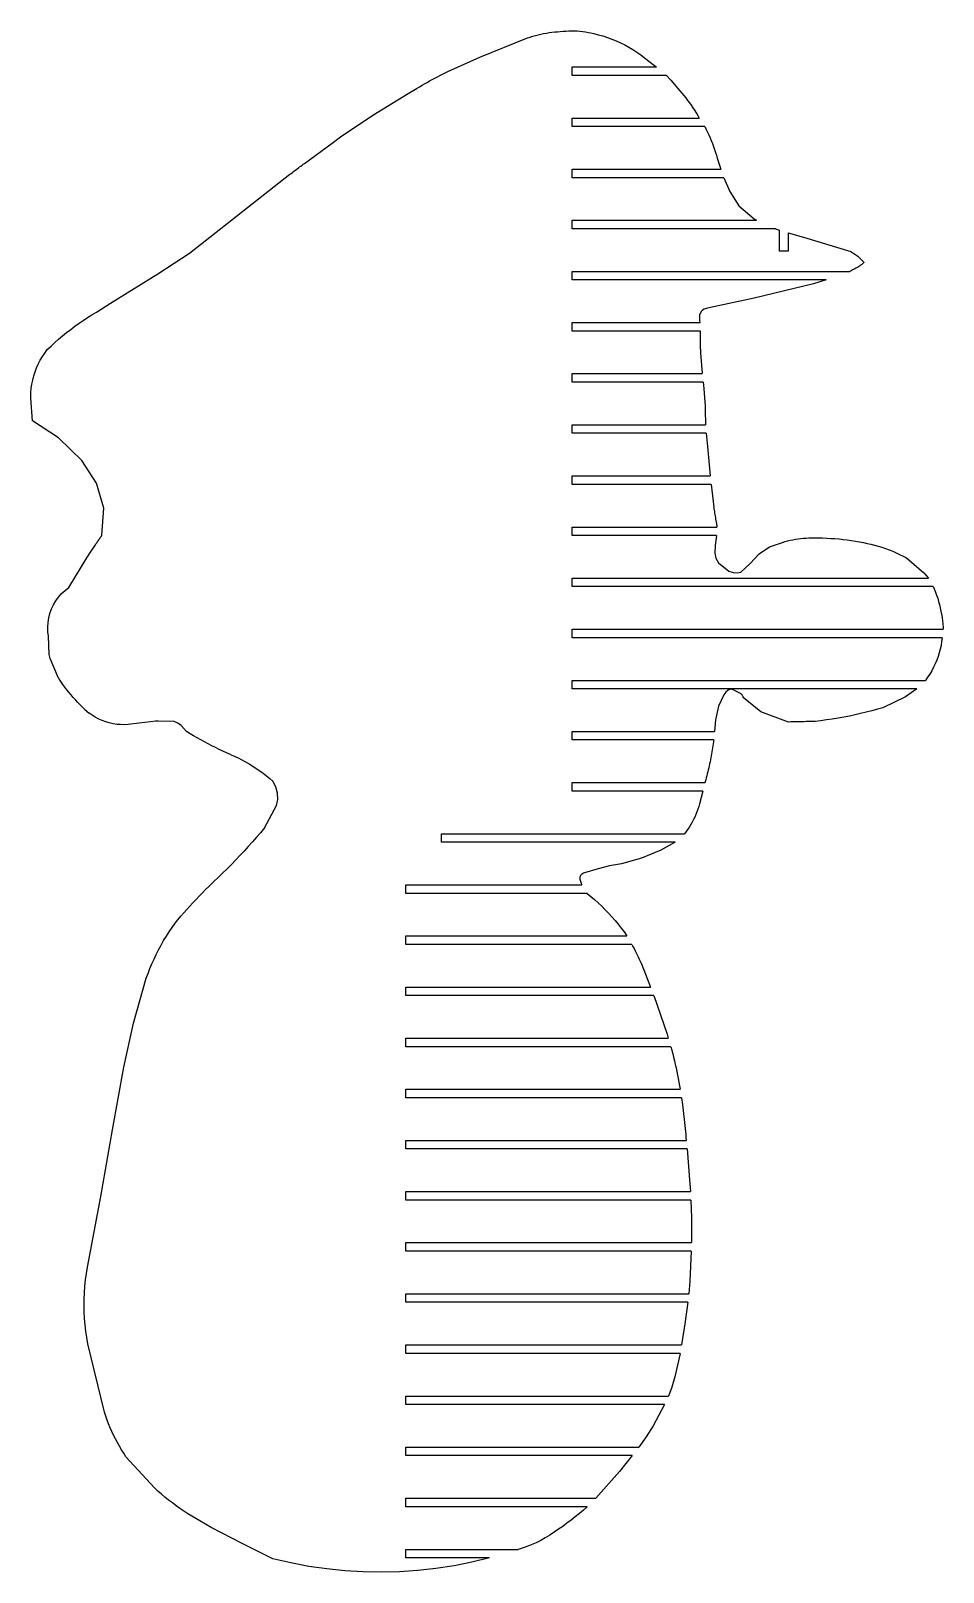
# Model space of a CAD drawing. Extents: x -170 to 170, y -270 to 270.
# Drawn here: x -53.2 to -13.1, y -233.3 to -165.5 of the extents above; entities that cross this region are included whole.
import ezdxf

# ---------------------------------------------------------------- set-up
doc = ezdxf.new("R2010")
doc.units = 0
doc.header["$MEASUREMENT"] = 0
doc.layers.get('0').update_dxf_attribs({"linetype": 'CONTINUOUS'})

msp = doc.modelspace()

# ---------------------------------------------------------------- linework, layer by layer
for p, q in [((-29.914, -165.536), (-29.791, -165.522)), ((-29.791, -165.522), (-29.668, -165.512)), ((-29.668, -165.512), (-29.545, -165.506)), ((-29.545, -165.506), (-29.421, -165.504)), ((-29.421, -165.504), (-29.298, -165.505)), ((-29.298, -165.505), (-29.174, -165.511)), ((-29.174, -165.511), (-29.051, -165.52)), ((-29.051, -165.52), (-28.928, -165.534)), ((-28.928, -165.534), (-28.806, -165.551)), ((-33.458, -166.661), (-31.36, -165.817)), ((-31.36, -165.817), (-31.244, -165.778)), ((-31.244, -165.778), (-31.126, -165.742)), ((-31.126, -165.742), (-31.007, -165.708)), ((-31.007, -165.708), (-30.888, -165.678)), ((-30.888, -165.678), (-30.768, -165.65)), ((-30.768, -165.65), (-30.647, -165.625)), ((-30.647, -165.625), (-30.526, -165.603)), ((-30.526, -165.603), (-30.404, -165.584)), ((-30.404, -165.584), (-30.282, -165.568)), ((-30.282, -165.568), (-30.16, -165.554)), ((-30.16, -165.554), (-30.037, -165.544)), ((-30.037, -165.544), (-29.914, -165.536)), ((-28.806, -165.551), (-28.684, -165.572)), ((-28.684, -165.572), (-28.563, -165.597)), ((-28.563, -165.597), (-28.443, -165.626)), ((-28.443, -165.626), (-28.241, -165.674)), ((-28.241, -165.674), (-28.041, -165.73)), ((-28.041, -165.73), (-27.843, -165.793)), ((-27.843, -165.793), (-27.648, -165.864)), ((-27.648, -165.864), (-27.455, -165.943)), ((-27.455, -165.943), (-27.266, -166.028)), ((-27.266, -166.028), (-27.08, -166.121)), ((-27.08, -166.121), (-26.898, -166.221)), ((-34.866, -167.3), (-33.458, -166.661)), ((-26.898, -166.221), (-26.719, -166.328)), ((-26.719, -166.328), (-26.545, -166.442)), ((-26.545, -166.442), (-26.376, -166.562)), ((-26.376, -166.562), (-26.211, -166.689)), ((-26.211, -166.689), (-25.761, -167.028)), ((-35.439, -167.588), (-35.325, -167.528)), ((-35.325, -167.528), (-35.211, -167.47)), ((-35.211, -167.47), (-35.097, -167.412)), ((-35.097, -167.412), (-34.982, -167.356)), ((-34.982, -167.356), (-34.866, -167.3)), ((-29.394, -167.468), (-29.394, -167.093)), ((-29.394, -167.093), (-25.681, -167.093)), ((-25.242, -167.468), (-29.394, -167.468)), ((-25.761, -167.028), (-25.681, -167.093)), ((-25.242, -167.468), (-25.05, -167.677)), ((-36.608, -168.255), (-36.219, -168.03)), ((-36.219, -168.03), (-36.109, -167.964)), ((-36.109, -167.964), (-35.998, -167.899)), ((-35.998, -167.899), (-35.887, -167.835)), ((-35.887, -167.835), (-35.776, -167.772)), ((-35.776, -167.772), (-35.664, -167.71)), ((-35.664, -167.71), (-35.551, -167.648)), ((-35.551, -167.648), (-35.439, -167.588)), ((-25.05, -167.677), (-24.736, -168.046)), ((-24.736, -168.046), (-24.648, -168.147)), ((-24.648, -168.147), (-24.562, -168.249)), ((-24.562, -168.249), (-24.478, -168.353)), ((-38.163, -169.214), (-36.608, -168.255)), ((-24.478, -168.353), (-24.395, -168.458)), ((-24.395, -168.458), (-24.314, -168.564)), ((-24.314, -168.564), (-24.235, -168.671)), ((-24.235, -168.671), (-24.158, -168.78)), ((-24.158, -168.78), (-24.082, -168.891)), ((-24.082, -168.891), (-24.009, -169.002)), ((-39.587, -170.171), (-38.163, -169.214)), ((-29.394, -169.718), (-29.394, -169.343)), ((-29.394, -169.343), (-23.798, -169.343)), ((-24.009, -169.002), (-23.937, -169.114)), ((-23.937, -169.114), (-23.867, -169.228)), ((-23.867, -169.228), (-23.798, -169.343)), ((-39.899, -170.398), (-39.587, -170.171)), ((-23.554, -169.718), (-29.394, -169.718)), ((-23.554, -169.718), (-23.493, -169.84)), ((-23.493, -169.84), (-23.434, -169.963)), ((-23.434, -169.963), (-23.377, -170.087)), ((-23.377, -170.087), (-23.323, -170.212)), ((-23.323, -170.212), (-23.27, -170.338)), ((-41.171, -171.34), (-39.899, -170.398)), ((-23.27, -170.338), (-23.221, -170.465)), ((-23.221, -170.465), (-23.173, -170.593)), ((-23.173, -170.593), (-23.128, -170.722)), ((-23.128, -170.722), (-23.085, -170.852)), ((-23.085, -170.852), (-23.045, -170.982)), ((-41.599, -171.657), (-41.546, -171.617)), ((-41.546, -171.617), (-41.493, -171.577)), ((-41.493, -171.577), (-41.439, -171.537)), ((-41.439, -171.537), (-41.386, -171.497)), ((-41.386, -171.497), (-41.333, -171.458)), ((-41.333, -171.458), (-41.279, -171.418)), ((-41.279, -171.418), (-41.225, -171.379)), ((-41.225, -171.379), (-41.171, -171.34)), ((-29.394, -171.968), (-29.394, -171.593)), ((-29.394, -171.593), (-22.852, -171.593)), ((-23.045, -170.982), (-23.007, -171.113)), ((-23.007, -171.113), (-22.971, -171.245)), ((-22.971, -171.245), (-22.852, -171.593)), ((-46.237, -175.286), (-41.81, -171.819)), ((-41.81, -171.819), (-41.757, -171.779)), ((-41.757, -171.779), (-41.705, -171.738)), ((-41.705, -171.738), (-41.652, -171.697)), ((-41.652, -171.697), (-41.599, -171.657)), ((-22.719, -171.968), (-29.394, -171.968)), ((-22.719, -171.968), (-22.459, -172.57)), ((-22.459, -172.57), (-22.055, -173.206)), ((-22.055, -173.206), (-21.378, -173.779)), ((-29.394, -174.218), (-29.394, -173.843)), ((-29.394, -173.843), (-21.279, -173.843)), ((-20.45, -174.218), (-29.394, -174.218)), ((-21.378, -173.779), (-21.279, -173.843)), ((-20.45, -174.218), (-20.261, -174.281)), ((-20.261, -175.209), (-20.261, -174.281)), ((-19.886, -174.397), (-19.886, -175.209)), ((-19.886, -174.397), (-19.212, -174.586)), ((-19.212, -174.586), (-17.131, -175.211)), ((-46.906, -175.736), (-46.237, -175.286)), ((-19.886, -175.209), (-20.261, -175.209)), ((-17.131, -175.211), (-16.814, -175.427)), ((-16.814, -175.427), (-16.555, -175.689)), ((-16.551, -175.708), (-16.599, -175.747)), ((-16.555, -175.689), (-16.552, -175.699)), ((-16.552, -175.699), (-16.551, -175.708)), ((-49.705, -177.488), (-47.628, -176.193)), ((-47.628, -176.193), (-46.906, -175.736)), ((-29.394, -176.093), (-17.173, -176.093)), ((-29.394, -176.468), (-29.394, -176.093)), ((-17.118, -176.068), (-17.173, -176.093)), ((-17.063, -176.041), (-17.118, -176.068)), ((-17.008, -176.013), (-17.063, -176.041)), ((-16.955, -175.984), (-17.008, -176.013)), ((-16.901, -175.953), (-16.955, -175.984)), ((-16.849, -175.922), (-16.901, -175.953)), ((-16.797, -175.889), (-16.849, -175.922)), ((-16.747, -175.855), (-16.797, -175.889)), ((-16.696, -175.82), (-16.747, -175.855)), ((-16.647, -175.784), (-16.696, -175.82)), ((-16.599, -175.747), (-16.647, -175.784)), ((-18.208, -176.468), (-29.394, -176.468)), ((-18.766, -176.638), (-21.389, -177.272)), ((-18.208, -176.468), (-18.766, -176.638)), ((-50.329, -177.886), (-49.705, -177.488)), ((-23.435, -177.712), (-23.579, -177.76)), ((-23.298, -177.681), (-23.435, -177.712)), ((-22.692, -177.556), (-23.298, -177.681)), ((-21.389, -177.272), (-22.692, -177.556)), ((-51.28, -178.507), (-51.095, -178.375)), ((-51.095, -178.375), (-50.908, -178.247)), ((-50.908, -178.247), (-50.718, -178.123)), ((-50.718, -178.123), (-50.525, -178.002)), ((-50.525, -178.002), (-50.329, -177.886)), ((-29.394, -178.718), (-29.394, -178.343)), ((-29.394, -178.343), (-23.755, -178.343)), ((-23.778, -178.103), (-23.777, -178.072)), ((-23.778, -178.133), (-23.778, -178.103)), ((-23.777, -178.163), (-23.778, -178.133)), ((-23.777, -178.072), (-23.776, -178.042)), ((-23.776, -178.193), (-23.777, -178.163)), ((-23.776, -178.042), (-23.774, -178.012)), ((-23.773, -178.223), (-23.776, -178.193)), ((-23.774, -178.012), (-23.77, -177.982)), ((-23.77, -178.254), (-23.773, -178.223)), ((-23.702, -177.848), (-23.77, -177.982)), ((-23.766, -178.284), (-23.77, -178.254)), ((-23.761, -178.313), (-23.766, -178.284)), ((-23.755, -178.343), (-23.761, -178.313)), ((-23.649, -177.8), (-23.702, -177.848)), ((-23.579, -177.76), (-23.649, -177.8)), ((-52.161, -179.225), (-51.991, -179.074)), ((-51.991, -179.074), (-51.818, -178.927)), ((-51.818, -178.927), (-51.642, -178.783)), ((-51.642, -178.783), (-51.462, -178.644)), ((-51.462, -178.644), (-51.28, -178.507)), ((-23.742, -178.718), (-29.394, -178.718)), ((-23.743, -178.784), (-23.742, -178.718)), ((-23.743, -178.85), (-23.743, -178.784)), ((-23.743, -178.916), (-23.743, -178.85)), ((-23.743, -178.982), (-23.743, -178.916)), ((-23.743, -179.049), (-23.743, -178.982)), ((-23.743, -179.115), (-23.743, -179.049)), ((-52.707, -179.843), (-52.603, -179.687)), ((-52.603, -179.687), (-52.491, -179.537)), ((-52.491, -179.537), (-52.328, -179.38)), ((-52.328, -179.38), (-52.161, -179.225)), ((-23.743, -179.181), (-23.743, -179.115)), ((-23.742, -179.247), (-23.743, -179.181)), ((-23.742, -179.313), (-23.742, -179.247)), ((-23.742, -179.379), (-23.742, -179.313)), ((-23.741, -179.445), (-23.742, -179.379)), ((-23.74, -179.511), (-23.741, -179.445)), ((-23.74, -179.511), (-23.739, -179.671)), ((-23.739, -179.671), (-23.667, -180.593)), ((-53.029, -180.516), (-52.963, -180.341)), ((-52.963, -180.341), (-52.887, -180.17)), ((-52.887, -180.17), (-52.801, -180.004)), ((-52.801, -180.004), (-52.707, -179.843)), ((-53.194, -181.244), (-53.168, -181.059)), ((-53.168, -181.059), (-53.132, -180.875)), ((-53.132, -180.875), (-53.086, -180.694)), ((-53.086, -180.694), (-53.029, -180.516)), ((-29.394, -180.593), (-23.667, -180.593)), ((-29.394, -180.968), (-29.394, -180.593)), ((-23.62, -180.968), (-29.394, -180.968)), ((-23.62, -180.968), (-23.606, -181.081)), ((-23.606, -181.081), (-23.535, -182.006)), ((-53.216, -181.671), (-53.214, -181.617)), ((-53.14, -182.677), (-53.216, -181.671)), ((-53.214, -181.617), (-53.209, -181.43)), ((-53.209, -181.43), (-53.194, -181.244)), ((-23.535, -182.006), (-23.534, -182.242)), ((-23.534, -182.242), (-23.522, -182.769)), ((-51.993, -183.424), (-53.14, -182.677)), ((-29.394, -183.218), (-29.394, -182.843)), ((-29.394, -182.843), (-23.52, -182.843)), ((-23.522, -182.769), (-23.52, -182.843)), ((-50.972, -184.416), (-51.993, -183.424)), ((-23.498, -183.218), (-29.394, -183.218)), ((-23.498, -183.218), (-23.438, -183.805)), ((-23.438, -183.805), (-23.313, -185.093)), ((-50.33, -185.413), (-50.972, -184.416)), ((-29.394, -185.093), (-23.313, -185.093)), ((-29.394, -185.468), (-29.394, -185.093)), ((-50, -186.521), (-50.33, -185.413)), ((-23.274, -185.468), (-29.394, -185.468)), ((-23.274, -185.468), (-23.15, -186.469)), ((-50.085, -187.708), (-50, -186.521)), ((-23.139, -186.535), (-23.15, -186.469)), ((-23.129, -186.601), (-23.139, -186.535)), ((-23.118, -186.667), (-23.129, -186.601)), ((-23.108, -186.734), (-23.118, -186.667)), ((-23.097, -186.8), (-23.108, -186.734)), ((-23.086, -186.866), (-23.097, -186.8)), ((-23.075, -186.932), (-23.086, -186.866)), ((-23.064, -186.998), (-23.075, -186.932)), ((-23.053, -187.065), (-23.064, -186.998)), ((-23.042, -187.131), (-23.053, -187.065)), ((-23.03, -187.197), (-23.042, -187.131)), ((-23.019, -187.263), (-23.03, -187.197)), ((-50.253, -187.95), (-50.229, -187.915)), ((-50.229, -187.915), (-50.205, -187.881)), ((-50.205, -187.881), (-50.181, -187.846)), ((-50.181, -187.846), (-50.157, -187.811)), ((-50.157, -187.811), (-50.133, -187.777)), ((-50.133, -187.777), (-50.109, -187.742)), ((-50.109, -187.742), (-50.085, -187.708)), ((-29.394, -187.718), (-29.394, -187.343)), ((-29.394, -187.343), (-23.02, -187.343)), ((-23.041, -187.718), (-29.394, -187.718)), ((-23.041, -187.718), (-23.092, -188.156)), ((-23.019, -187.263), (-23.02, -187.343)), ((-19.794, -187.929), (-19.677, -187.905)), ((-19.677, -187.905), (-19.561, -187.884)), ((-19.561, -187.884), (-19.443, -187.866)), ((-19.443, -187.866), (-19.326, -187.851)), ((-19.326, -187.851), (-19.208, -187.839)), ((-19.208, -187.839), (-19.089, -187.829)), ((-19.089, -187.829), (-18.971, -187.823)), ((-18.971, -187.823), (-18.852, -187.82)), ((-18.852, -187.82), (-18.734, -187.82)), ((-18.734, -187.82), (-18.552, -187.821)), ((-18.552, -187.821), (-18.371, -187.825)), ((-18.371, -187.825), (-18.19, -187.832)), ((-18.19, -187.832), (-18.009, -187.842)), ((-18.009, -187.842), (-17.828, -187.855)), ((-17.828, -187.855), (-17.647, -187.871)), ((-17.647, -187.871), (-17.467, -187.89)), ((-17.467, -187.89), (-17.287, -187.912)), ((-17.287, -187.912), (-17.107, -187.937)), ((-50.755, -188.699), (-50.566, -188.41)), ((-50.566, -188.41), (-50.371, -188.124)), ((-50.371, -188.124), (-50.348, -188.089)), ((-50.348, -188.089), (-50.324, -188.054)), ((-50.324, -188.054), (-50.301, -188.02)), ((-50.301, -188.02), (-50.277, -187.985)), ((-50.277, -187.985), (-50.253, -187.95)), ((-23.092, -188.156), (-23.108, -188.5)), ((-23.108, -188.5), (-23.062, -188.71)), ((-21.556, -188.944), (-21.159, -188.53)), ((-21.159, -188.53), (-20.712, -188.222)), ((-20.712, -188.222), (-20.138, -188.019)), ((-20.138, -188.019), (-20.024, -187.987)), ((-20.024, -187.987), (-19.909, -187.957)), ((-19.909, -187.957), (-19.794, -187.929)), ((-17.107, -187.937), (-16.928, -187.965)), ((-16.928, -187.965), (-16.749, -187.996)), ((-16.749, -187.996), (-16.571, -188.03)), ((-16.571, -188.03), (-16.406, -188.063)), ((-16.406, -188.063), (-16.242, -188.1)), ((-16.242, -188.1), (-16.08, -188.141)), ((-16.08, -188.141), (-15.918, -188.187)), ((-15.918, -188.187), (-15.758, -188.237)), ((-15.758, -188.237), (-15.599, -188.292)), ((-15.599, -188.292), (-15.442, -188.35)), ((-15.442, -188.35), (-15.286, -188.413)), ((-15.286, -188.413), (-15.133, -188.481)), ((-15.133, -188.481), (-14.981, -188.552)), ((-14.981, -188.552), (-14.831, -188.627)), ((-51.549, -190.009), (-50.755, -188.699)), ((-23.062, -188.71), (-22.946, -188.913)), ((-22.946, -188.913), (-22.49, -189.28)), ((-22.49, -189.28), (-22.309, -189.348)), ((-21.969, -189.324), (-21.556, -188.944)), ((-14.831, -188.627), (-14.683, -188.707)), ((-14.683, -188.707), (-13.92, -189.36)), ((-29.394, -189.593), (-13.716, -189.593)), ((-29.394, -189.968), (-29.394, -189.593)), ((-22.309, -189.348), (-22.132, -189.367)), ((-22.132, -189.367), (-21.969, -189.324)), ((-13.92, -189.36), (-13.716, -189.593)), ((-52.218, -190.768), (-52.114, -190.592)), ((-52.114, -190.592), (-51.994, -190.427)), ((-51.994, -190.427), (-51.859, -190.274)), ((-51.859, -190.274), (-51.71, -190.135)), ((-51.71, -190.135), (-51.549, -190.009)), ((-13.498, -189.968), (-29.394, -189.968)), ((-13.498, -189.968), (-13.453, -190.069)), ((-13.453, -190.069), (-13.4, -190.205)), ((-13.4, -190.205), (-13.351, -190.342)), ((-13.351, -190.342), (-13.306, -190.48)), ((-13.306, -190.48), (-13.264, -190.619)), ((-13.264, -190.619), (-13.226, -190.76)), ((-52.427, -191.342), (-52.375, -191.144)), ((-52.375, -191.144), (-52.306, -190.952)), ((-52.306, -190.952), (-52.218, -190.768)), ((-13.226, -190.76), (-13.192, -190.901)), ((-13.192, -190.901), (-13.162, -191.043)), ((-13.162, -191.043), (-13.135, -191.186)), ((-13.135, -191.186), (-13.112, -191.33)), ((-52.473, -191.747), (-52.459, -191.543)), ((-52.468, -191.951), (-52.473, -191.747)), ((-52.443, -192.154), (-52.468, -191.951)), ((-52.459, -191.543), (-52.427, -191.342)), ((-29.394, -192.218), (-29.394, -191.843)), ((-29.394, -191.843), (-13.064, -191.843)), ((-13.112, -191.33), (-13.093, -191.474)), ((-13.093, -191.474), (-13.077, -191.619)), ((-13.077, -191.619), (-13.066, -191.764)), ((-13.066, -191.764), (-13.064, -191.843)), ((-52.404, -192.952), (-52.443, -192.154)), ((-13.111, -192.218), (-29.394, -192.218)), ((-13.159, -192.555), (-13.194, -192.721)), ((-13.131, -192.387), (-13.159, -192.555)), ((-13.111, -192.218), (-13.131, -192.387)), ((-52.372, -193.13), (-52.404, -192.952)), ((-51.991, -194), (-52.372, -193.13)), ((-13.347, -193.207), (-13.413, -193.364)), ((-13.288, -193.048), (-13.347, -193.207)), ((-13.237, -192.885), (-13.288, -193.048)), ((-13.194, -192.721), (-13.237, -192.885)), ((-51.974, -194.028), (-51.991, -194)), ((-51.891, -194.15), (-51.974, -194.028)), ((-13.747, -193.956), (-13.847, -194.093)), ((-13.653, -193.814), (-13.747, -193.956)), ((-13.566, -193.668), (-13.653, -193.814)), ((-13.486, -193.518), (-13.566, -193.668)), ((-13.413, -193.364), (-13.486, -193.518)), ((-51.806, -194.27), (-51.891, -194.15)), ((-51.718, -194.388), (-51.806, -194.27)), ((-51.629, -194.505), (-51.718, -194.388)), ((-51.537, -194.62), (-51.629, -194.505)), ((-51.443, -194.734), (-51.537, -194.62)), ((-29.394, -194.468), (-29.394, -194.093)), ((-29.394, -194.093), (-13.847, -194.093)), ((-14.222, -194.468), (-29.394, -194.468)), ((-22.632, -194.61), (-22.711, -194.724)), ((-22.528, -194.518), (-22.632, -194.61)), ((-22.464, -194.49), (-22.528, -194.518)), ((-22.395, -194.483), (-22.464, -194.49)), ((-22.261, -194.52), (-22.395, -194.483)), ((-22.261, -194.52), (-21.995, -194.662)), ((-21.995, -194.662), (-21.977, -194.673)), ((-21.977, -194.673), (-21.961, -194.686)), ((-21.961, -194.686), (-21.945, -194.7)), ((-21.945, -194.7), (-21.931, -194.715)), ((-14.222, -194.468), (-14.72, -194.824)), ((-51.347, -194.845), (-51.443, -194.734)), ((-51.249, -194.955), (-51.347, -194.845)), ((-51.149, -195.063), (-51.249, -194.955)), ((-51.047, -195.169), (-51.149, -195.063)), ((-50.943, -195.274), (-51.047, -195.169)), ((-50.837, -195.376), (-50.943, -195.274)), ((-50.837, -195.376), (-50.652, -195.531)), ((-22.947, -195.228), (-23.079, -195.827)), ((-22.711, -194.724), (-22.947, -195.228)), ((-21.931, -194.715), (-21.918, -194.731)), ((-21.918, -194.731), (-21.906, -194.748)), ((-21.906, -194.748), (-21.896, -194.767)), ((-21.896, -194.767), (-21.887, -194.786)), ((-21.887, -194.786), (-21.88, -194.805)), ((-21.88, -194.805), (-21.875, -194.826)), ((-21.875, -194.826), (-21.871, -194.846)), ((-21.094, -195.48), (-21.871, -194.846)), ((-15.956, -195.367), (-16.202, -195.434)), ((-15.712, -195.296), (-15.956, -195.367)), ((-14.72, -194.824), (-15.712, -195.296)), ((-50.518, -195.629), (-50.652, -195.531)), ((-50.377, -195.717), (-50.518, -195.629)), ((-50.23, -195.796), (-50.377, -195.717)), ((-50.078, -195.865), (-50.23, -195.796)), ((-49.921, -195.922), (-50.078, -195.865)), ((-49.761, -195.969), (-49.921, -195.922)), ((-49.599, -196.005), (-49.761, -195.969)), ((-49.434, -196.03), (-49.599, -196.005)), ((-49.268, -196.043), (-49.434, -196.03)), ((-49.101, -196.045), (-49.268, -196.043)), ((-48.935, -196.035), (-49.101, -196.045)), ((-48.445, -195.98), (-48.935, -196.035)), ((-47.947, -195.917), (-48.445, -195.98)), ((-47.73, -195.895), (-47.947, -195.917)), ((-47.61, -195.884), (-47.73, -195.895)), ((-46.907, -195.909), (-47.61, -195.884)), ((-46.744, -195.979), (-46.907, -195.909)), ((-46.603, -196.085), (-46.744, -195.979)), ((-23.079, -195.827), (-23.122, -196.343)), ((-19.868, -195.926), (-21.094, -195.48)), ((-19.771, -195.925), (-19.868, -195.926)), ((-19.673, -195.923), (-19.771, -195.925)), ((-19.576, -195.922), (-19.673, -195.923)), ((-19.478, -195.92), (-19.576, -195.922)), ((-19.381, -195.918), (-19.478, -195.92)), ((-19.283, -195.916), (-19.381, -195.918)), ((-19.186, -195.914), (-19.283, -195.916)), ((-19.088, -195.911), (-19.186, -195.914)), ((-18.991, -195.908), (-19.088, -195.911)), ((-18.893, -195.905), (-18.991, -195.908)), ((-18.796, -195.902), (-18.893, -195.905)), ((-18.699, -195.899), (-18.796, -195.902)), ((-18.446, -195.87), (-18.699, -195.899)), ((-18.194, -195.836), (-18.446, -195.87)), ((-17.943, -195.799), (-18.194, -195.836)), ((-17.692, -195.758), (-17.943, -195.799)), ((-17.441, -195.714), (-17.692, -195.758)), ((-17.192, -195.665), (-17.441, -195.714)), ((-16.943, -195.613), (-17.192, -195.665)), ((-16.695, -195.557), (-16.943, -195.613)), ((-16.448, -195.498), (-16.695, -195.557)), ((-16.202, -195.434), (-16.448, -195.498)), ((-46.363, -196.344), (-46.603, -196.085)), ((-46.208, -196.44), (-46.363, -196.344)), ((-46.052, -196.534), (-46.208, -196.44)), ((-45.895, -196.625), (-46.052, -196.534)), ((-45.737, -196.715), (-45.895, -196.625)), ((-45.578, -196.802), (-45.737, -196.715)), ((-29.394, -196.718), (-29.394, -196.343)), ((-29.394, -196.343), (-23.122, -196.343)), ((-23.152, -196.718), (-29.394, -196.718)), ((-23.152, -196.718), (-23.283, -197.503)), ((-45.417, -196.887), (-45.578, -196.802)), ((-45.255, -196.97), (-45.417, -196.887)), ((-45.092, -197.051), (-45.255, -196.97)), ((-44.928, -197.13), (-45.092, -197.051)), ((-44.763, -197.206), (-44.928, -197.13)), ((-44.597, -197.281), (-44.763, -197.206)), ((-44.43, -197.353), (-44.597, -197.281)), ((-44.43, -197.353), (-44.261, -197.427)), ((-44.261, -197.427), (-44.093, -197.505)), ((-44.093, -197.505), (-43.928, -197.589)), ((-43.928, -197.589), (-43.766, -197.677)), ((-43.766, -197.677), (-43.605, -197.769)), ((-43.605, -197.769), (-43.448, -197.866)), ((-43.448, -197.866), (-43.293, -197.967)), ((-43.293, -197.967), (-43.141, -198.072)), ((-43.141, -198.072), (-42.992, -198.182)), ((-23.404, -198.036), (-23.425, -198.124)), ((-23.383, -197.947), (-23.404, -198.036)), ((-23.363, -197.858), (-23.383, -197.947)), ((-23.343, -197.77), (-23.363, -197.858)), ((-23.323, -197.681), (-23.343, -197.77)), ((-23.303, -197.592), (-23.323, -197.681)), ((-23.283, -197.503), (-23.303, -197.592)), ((-42.992, -198.182), (-42.846, -198.296)), ((-42.846, -198.296), (-42.704, -198.413)), ((-42.704, -198.413), (-42.564, -198.535)), ((-42.431, -198.781), (-42.564, -198.535)), ((-29.394, -198.968), (-29.394, -198.593)), ((-29.394, -198.593), (-23.538, -198.593)), ((-23.532, -198.566), (-23.538, -198.593)), ((-23.51, -198.478), (-23.532, -198.566)), ((-23.488, -198.39), (-23.51, -198.478)), ((-23.467, -198.301), (-23.488, -198.39)), ((-23.446, -198.213), (-23.467, -198.301)), ((-23.425, -198.124), (-23.446, -198.213)), ((-42.355, -199.051), (-42.431, -198.781)), ((-42.404, -199.604), (-42.342, -199.331)), ((-42.342, -199.331), (-42.355, -199.051)), ((-23.634, -198.968), (-29.394, -198.968)), ((-23.634, -198.968), (-23.791, -199.532)), ((-42.938, -200.59), (-42.404, -199.604)), ((-23.996, -200.113), (-24.049, -200.224)), ((-23.946, -200), (-23.996, -200.113)), ((-23.901, -199.885), (-23.946, -200)), ((-23.86, -199.768), (-23.901, -199.885)), ((-23.824, -199.651), (-23.86, -199.768)), ((-23.791, -199.532), (-23.824, -199.651)), ((-43.112, -200.797), (-43.288, -201.002)), ((-42.938, -200.59), (-43.112, -200.797)), ((-24.375, -200.746), (-24.451, -200.843)), ((-24.302, -200.647), (-24.375, -200.746)), ((-24.233, -200.544), (-24.302, -200.647)), ((-24.168, -200.44), (-24.233, -200.544)), ((-24.106, -200.333), (-24.168, -200.44)), ((-24.049, -200.224), (-24.106, -200.333)), ((-43.647, -201.407), (-43.83, -201.607)), ((-43.467, -201.206), (-43.647, -201.407)), ((-43.288, -201.002), (-43.467, -201.206)), ((-35.145, -201.218), (-35.145, -200.843)), ((-35.145, -200.843), (-24.451, -200.843)), ((-24.864, -201.218), (-35.145, -201.218)), ((-24.889, -201.236), (-25.489, -201.574)), ((-24.864, -201.218), (-24.889, -201.236)), ((-44.201, -202.001), (-44.39, -202.195)), ((-44.015, -201.805), (-44.201, -202.001)), ((-43.83, -201.607), (-44.015, -201.805)), ((-27.221, -202.168), (-27.755, -202.259)), ((-26.337, -201.924), (-27.221, -202.168)), ((-25.489, -201.574), (-26.337, -201.924)), ((-44.967, -202.766), (-45.164, -202.952)), ((-44.773, -202.578), (-44.967, -202.766)), ((-44.58, -202.387), (-44.773, -202.578)), ((-44.39, -202.195), (-44.58, -202.387)), ((-29.048, -202.734), (-29.055, -202.784)), ((-29.055, -202.784), (-29.051, -202.846)), ((-29.051, -202.846), (-28.98, -203.061)), ((-29.024, -202.685), (-29.048, -202.734)), ((-28.987, -202.638), (-29.024, -202.685)), ((-28.891, -202.577), (-28.987, -202.638)), ((-28.844, -202.56), (-28.891, -202.577)), ((-28.247, -202.387), (-28.844, -202.56)), ((-27.755, -202.259), (-28.247, -202.387)), ((-45.806, -203.59), (-45.666, -203.447)), ((-45.666, -203.447), (-45.525, -203.305)), ((-45.525, -203.305), (-45.383, -203.165)), ((-45.383, -203.165), (-45.239, -203.026)), ((-45.239, -203.026), (-45.164, -202.952)), ((-36.719, -203.093), (-28.965, -203.093)), ((-36.719, -203.468), (-36.719, -203.093)), ((-28.731, -203.468), (-36.719, -203.468)), ((-28.98, -203.061), (-28.965, -203.093)), ((-28.731, -203.468), (-28.566, -203.604)), ((-46.482, -204.327), (-46.349, -204.177)), ((-46.349, -204.177), (-46.216, -204.028)), ((-46.216, -204.028), (-46.081, -203.881)), ((-46.081, -203.881), (-45.944, -203.735)), ((-45.944, -203.735), (-45.806, -203.59)), ((-28.566, -203.604), (-28.404, -203.745)), ((-28.404, -203.745), (-28.245, -203.889)), ((-28.245, -203.889), (-28.09, -204.036)), ((-28.09, -204.036), (-27.938, -204.188)), ((-27.938, -204.188), (-27.79, -204.343)), ((-47.001, -204.972), (-46.869, -204.785)), ((-46.869, -204.785), (-46.741, -204.631)), ((-46.741, -204.631), (-46.612, -204.479)), ((-46.612, -204.479), (-46.482, -204.327)), ((-27.79, -204.343), (-27.646, -204.501)), ((-27.646, -204.501), (-27.506, -204.663)), ((-27.506, -204.663), (-27.369, -204.828)), ((-27.369, -204.828), (-27.237, -204.997)), ((-47.484, -205.748), (-47.371, -205.549)), ((-47.371, -205.549), (-47.252, -205.354)), ((-47.252, -205.354), (-47.129, -205.161)), ((-47.129, -205.161), (-47.001, -204.972)), ((-36.719, -205.718), (-36.719, -205.343)), ((-36.719, -205.343), (-26.984, -205.343)), ((-27.237, -204.997), (-27.108, -205.168)), ((-27.108, -205.168), (-26.984, -205.343)), ((-47.795, -206.36), (-47.696, -206.153)), ((-47.696, -206.153), (-47.593, -205.949)), ((-47.593, -205.949), (-47.484, -205.748)), ((-26.763, -205.718), (-36.719, -205.718)), ((-26.763, -205.718), (-26.715, -205.809)), ((-26.715, -205.809), (-26.668, -205.9)), ((-26.668, -205.9), (-26.622, -205.992)), ((-26.622, -205.992), (-26.576, -206.083)), ((-26.576, -206.083), (-26.531, -206.176)), ((-26.531, -206.176), (-26.487, -206.268)), ((-48.059, -206.992), (-47.976, -206.779)), ((-47.976, -206.779), (-47.888, -206.568)), ((-47.888, -206.568), (-47.795, -206.36)), ((-26.487, -206.268), (-26.444, -206.361)), ((-26.444, -206.361), (-26.401, -206.455)), ((-26.401, -206.455), (-26.36, -206.548)), ((-26.36, -206.548), (-26.318, -206.642)), ((-26.318, -206.642), (-26.278, -206.736)), ((-26.278, -206.736), (-26.238, -206.831)), ((-26.238, -206.831), (-25.944, -207.593)), ((-48.703, -209.184), (-48.136, -207.208)), ((-48.136, -207.208), (-48.059, -206.992)), ((-36.719, -207.593), (-25.944, -207.593)), ((-36.719, -207.968), (-36.719, -207.593)), ((-25.803, -207.968), (-36.719, -207.968)), ((-25.803, -207.968), (-25.214, -209.669)), ((-49.125, -211.122), (-48.703, -209.184)), ((-36.719, -210.218), (-36.719, -209.843)), ((-36.719, -209.843), (-25.16, -209.843)), ((-25.048, -210.218), (-36.719, -210.218)), ((-25.214, -209.669), (-25.16, -209.843)), ((-25.048, -210.218), (-25.007, -210.373)), ((-25.007, -210.373), (-24.967, -210.527)), ((-24.967, -210.527), (-24.928, -210.683)), ((-24.928, -210.683), (-24.891, -210.838)), ((-24.891, -210.838), (-24.855, -210.994)), ((-49.626, -213.874), (-49.125, -211.122)), ((-24.855, -210.994), (-24.821, -211.15)), ((-24.821, -211.15), (-24.788, -211.307)), ((-24.788, -211.307), (-24.756, -211.464)), ((-24.756, -211.464), (-24.725, -211.621)), ((-24.725, -211.621), (-24.696, -211.778)), ((-36.719, -212.093), (-24.642, -212.093)), ((-36.719, -212.468), (-36.719, -212.093)), ((-24.696, -211.778), (-24.669, -211.935)), ((-24.669, -211.935), (-24.642, -212.093)), ((-24.585, -212.468), (-36.719, -212.468)), ((-24.585, -212.468), (-24.543, -212.757)), ((-24.543, -212.757), (-24.526, -212.889)), ((-24.526, -212.889), (-24.51, -213.021)), ((-24.51, -213.021), (-24.494, -213.153)), ((-24.494, -213.153), (-24.479, -213.285)), ((-24.479, -213.285), (-24.464, -213.417)), ((-24.464, -213.417), (-24.449, -213.549)), ((-24.449, -213.549), (-24.435, -213.681)), ((-24.435, -213.681), (-24.421, -213.814)), ((-50.14, -216.816), (-49.626, -213.874)), ((-36.719, -214.343), (-24.37, -214.343)), ((-36.719, -214.718), (-36.719, -214.343)), ((-24.421, -213.814), (-24.408, -213.946)), ((-24.408, -213.946), (-24.395, -214.078)), ((-24.395, -214.078), (-24.382, -214.211)), ((-24.382, -214.211), (-24.37, -214.343)), ((-24.333, -214.718), (-36.719, -214.718)), ((-24.333, -214.718), (-24.227, -216.075)), ((-24.227, -216.075), (-24.189, -216.593)), ((-50.726, -219.923), (-50.14, -216.816)), ((-36.719, -216.593), (-24.189, -216.593)), ((-36.719, -216.968), (-36.719, -216.593)), ((-24.163, -216.968), (-36.719, -216.968)), ((-24.163, -216.968), (-24.142, -217.745)), ((-24.142, -217.745), (-24.141, -218.843)), ((-36.719, -218.843), (-24.141, -218.843)), ((-36.719, -219.218), (-36.719, -218.843)), ((-24.15, -219.218), (-36.719, -219.218)), ((-24.15, -219.218), (-24.216, -220.533)), ((-50.835, -220.764), (-50.807, -220.483)), ((-50.807, -220.483), (-50.771, -220.202)), ((-50.771, -220.202), (-50.726, -219.923)), ((-50.866, -221.328), (-50.855, -221.046)), ((-50.855, -221.046), (-50.835, -220.764)), ((-36.719, -221.468), (-36.719, -221.093)), ((-36.719, -221.093), (-24.263, -221.093)), ((-24.216, -220.533), (-24.263, -221.093)), ((-50.868, -221.611), (-50.866, -221.328)), ((-50.862, -221.894), (-50.868, -221.611)), ((-24.301, -221.468), (-36.719, -221.468)), ((-24.301, -221.468), (-24.435, -222.412)), ((-50.848, -222.176), (-50.862, -221.894)), ((-50.825, -222.458), (-50.848, -222.176)), ((-50.794, -222.739), (-50.825, -222.458)), ((-24.435, -222.412), (-24.573, -223.343)), ((-50.754, -223.018), (-50.794, -222.739)), ((-50.706, -223.297), (-50.754, -223.018)), ((-49.971, -226.305), (-50.706, -223.297)), ((-36.719, -223.343), (-24.573, -223.343)), ((-36.719, -223.718), (-36.719, -223.343)), ((-24.636, -223.718), (-36.719, -223.718)), ((-24.636, -223.718), (-24.871, -224.743)), ((-25.011, -225.208), (-25.156, -225.593)), ((-24.871, -224.743), (-25.011, -225.208)), ((-36.719, -225.593), (-25.156, -225.593)), ((-36.719, -225.968), (-36.719, -225.593)), ((-49.915, -226.478), (-49.971, -226.305)), ((-49.855, -226.65), (-49.915, -226.478)), ((-25.325, -225.968), (-36.719, -225.968)), ((-25.325, -225.968), (-25.823, -226.912)), ((-49.791, -226.82), (-49.855, -226.65)), ((-49.722, -226.989), (-49.791, -226.82)), ((-49.649, -227.156), (-49.722, -226.989)), ((-49.573, -227.321), (-49.649, -227.156)), ((-25.823, -226.912), (-26.131, -227.386)), ((-49.492, -227.484), (-49.573, -227.321)), ((-49.407, -227.645), (-49.492, -227.484)), ((-49.318, -227.803), (-49.407, -227.645)), ((-49.225, -227.96), (-49.318, -227.803)), ((-36.719, -227.843), (-26.452, -227.843)), ((-36.719, -228.218), (-36.719, -227.843)), ((-26.131, -227.386), (-26.452, -227.843)), ((-49.129, -228.114), (-49.225, -227.96)), ((-49.029, -228.266), (-49.129, -228.114)), ((-47.778, -229.639), (-49.029, -228.266)), ((-26.744, -228.218), (-36.719, -228.218)), ((-26.744, -228.218), (-27.303, -228.92)), ((-27.303, -228.92), (-28.344, -230.093)), ((-47.625, -229.777), (-47.778, -229.639)), ((-47.469, -229.912), (-47.625, -229.777)), ((-47.311, -230.045), (-47.469, -229.912)), ((-47.151, -230.174), (-47.311, -230.045)), ((-46.987, -230.3), (-47.151, -230.174)), ((-46.822, -230.423), (-46.987, -230.3)), ((-46.654, -230.543), (-46.822, -230.423)), ((-46.484, -230.66), (-46.654, -230.543)), ((-46.312, -230.773), (-46.484, -230.66)), ((-36.719, -230.468), (-36.719, -230.093)), ((-36.719, -230.093), (-28.344, -230.093)), ((-28.727, -230.468), (-36.719, -230.468)), ((-28.9, -230.62), (-29.075, -230.769)), ((-28.727, -230.468), (-28.9, -230.62)), ((-46.137, -230.883), (-46.312, -230.773)), ((-45.961, -230.989), (-46.137, -230.883)), ((-45.782, -231.093), (-45.961, -230.989)), ((-45.278, -231.379), (-45.782, -231.093)), ((-29.805, -231.329), (-29.994, -231.46)), ((-29.619, -231.194), (-29.805, -231.329)), ((-29.435, -231.056), (-29.619, -231.194)), ((-29.254, -230.914), (-29.435, -231.056)), ((-29.075, -230.769), (-29.254, -230.914)), ((-43.91, -232.086), (-45.278, -231.379)), ((-30.773, -231.949), (-30.973, -232.062)), ((-30.575, -231.833), (-30.773, -231.949)), ((-30.379, -231.712), (-30.575, -231.833)), ((-30.185, -231.588), (-30.379, -231.712)), ((-29.994, -231.46), (-30.185, -231.588)), ((-42.558, -232.761), (-43.91, -232.086)), ((-36.719, -232.343), (-31.764, -232.343)), ((-36.719, -232.718), (-36.719, -232.343)), ((-31.416, -232.224), (-31.764, -232.343)), ((-30.973, -232.062), (-31.416, -232.224)), ((-41.776, -232.942), (-42.558, -232.761)), ((-40.987, -233.09), (-41.776, -232.942)), ((-40.192, -233.205), (-40.987, -233.09)), ((-39.393, -233.286), (-40.192, -233.205)), ((-38.591, -233.333), (-39.393, -233.286)), ((-37.788, -233.346), (-38.591, -233.333)), ((-36.985, -233.326), (-37.788, -233.346)), ((-36.184, -233.271), (-36.985, -233.326)), ((-33.023, -232.718), (-36.719, -232.718)), ((-35.385, -233.183), (-36.184, -233.271)), ((-34.591, -233.062), (-35.385, -233.183)), ((-33.803, -232.906), (-34.591, -233.062)), ((-33.023, -232.718), (-33.803, -232.906))]:
    msp.add_line(p, q)

doc.saveas('drawing.dxf')
